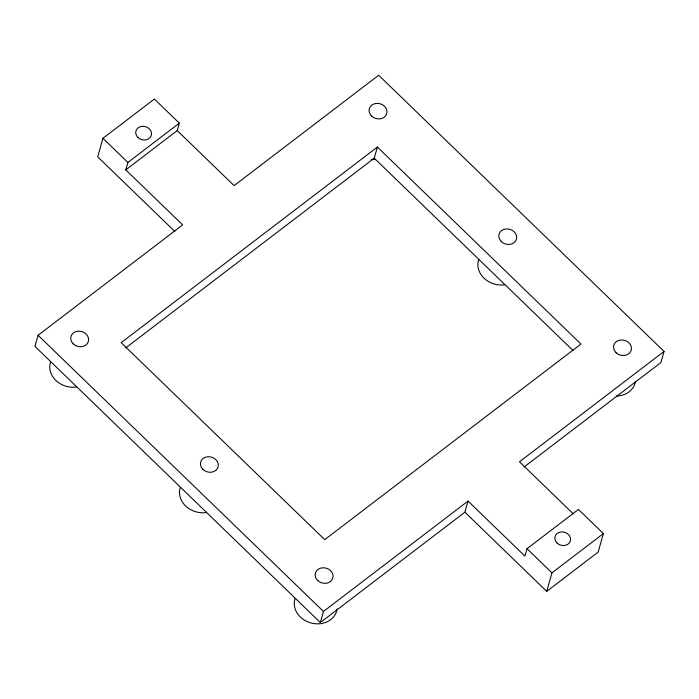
<?xml version="1.0" encoding="UTF-8"?>
<svg xmlns="http://www.w3.org/2000/svg" width="699" height="699" viewBox="0 0 699 699"><rect width="100%" height="100%" fill="white"/><g stroke="black" fill="none" stroke-linecap="round" stroke-linejoin="round"><path stroke-width="1.05" d="M174.837 231.491L97.694 156.829L102.936 138.315L154.383 99.04L179.328 123.181L127.882 162.456L125.785 169.866L182.657 224.903L38.096 335.284L34.95 346.389L320.334 622.556L464.896 512.184L468.042 501.069L524.914 556.116L527.011 548.706L578.457 509.431L603.403 533.573L598.161 552.088L546.714 591.371L464.896 512.184M125.785 169.866L177.231 130.582L179.328 123.181M125.837 347.831L374.253 158.166L377.399 147.052L580.956 344.048L324.747 539.645L121.189 342.667L377.399 147.052M320.334 622.556L323.471 611.45L468.042 501.069M546.714 591.371L551.957 572.848L603.403 533.573M177.231 130.582L234.104 185.628L378.675 75.247L664.05 351.431L660.904 362.545L524.136 466.958M664.05 351.431L519.488 461.794L573.25 513.826M374.253 158.166L573.11 350.61M527.011 548.706L551.957 572.848M102.936 138.315L127.882 162.456M38.096 335.284L323.471 611.45M76.514 387.019A21.73 18.41 15.8 0 1 50.581 361.933M337.075 609.012A21.73 18.41 15.8 0 1 311.492 623.089A21.73 18.41 15.8 0 1 295.048 598.527M635.461 381.208A21.73 18.41 15.8 0 1 616.597 396.036M374.9 159.215A21.73 18.41 15.8 0 1 371.195 159.451M206.222 512.559A21.73 18.41 15.8 0 1 180.298 487.474M504.617 284.755A21.73 18.41 15.8 0 1 478.693 259.67M137.939 137.502A8.012 6.789 15.8 0 0 151.246 135.615A8.012 6.789 15.8 0 0 141.696 126.362A8.012 6.789 15.8 0 0 137.939 137.502M616.072 352.654A9.052 7.672 15.8 0 0 631.118 350.514A9.052 7.672 15.8 0 0 620.319 340.063A9.052 7.672 15.8 0 0 616.072 352.654M317.678 580.458A9.052 7.672 15.8 0 0 332.733 578.318A9.052 7.672 15.8 0 0 321.924 567.868A9.052 7.672 15.8 0 0 317.678 580.458M73.22 343.864A9.052 7.672 15.8 0 0 88.266 341.724A9.052 7.672 15.8 0 0 77.467 331.274A9.052 7.672 15.8 0 0 73.22 343.864M371.606 116.06A9.052 7.672 15.8 0 0 386.652 113.92A9.052 7.672 15.8 0 0 375.852 103.469A9.052 7.672 15.8 0 0 371.606 116.06M501.323 241.601A9.052 7.672 15.8 0 0 516.369 239.46A9.052 7.672 15.8 0 0 505.569 229.01A9.052 7.672 15.8 0 0 501.323 241.601M202.928 469.405A9.052 7.672 15.8 0 0 217.983 467.264A9.052 7.672 15.8 0 0 207.175 456.814A9.052 7.672 15.8 0 0 202.928 469.405M557.051 543.044A7.969 6.745 15.8 0 0 570.297 541.166A7.969 6.745 15.8 0 0 560.79 531.965A7.969 6.745 15.8 0 0 557.051 543.044"/></g></svg>
